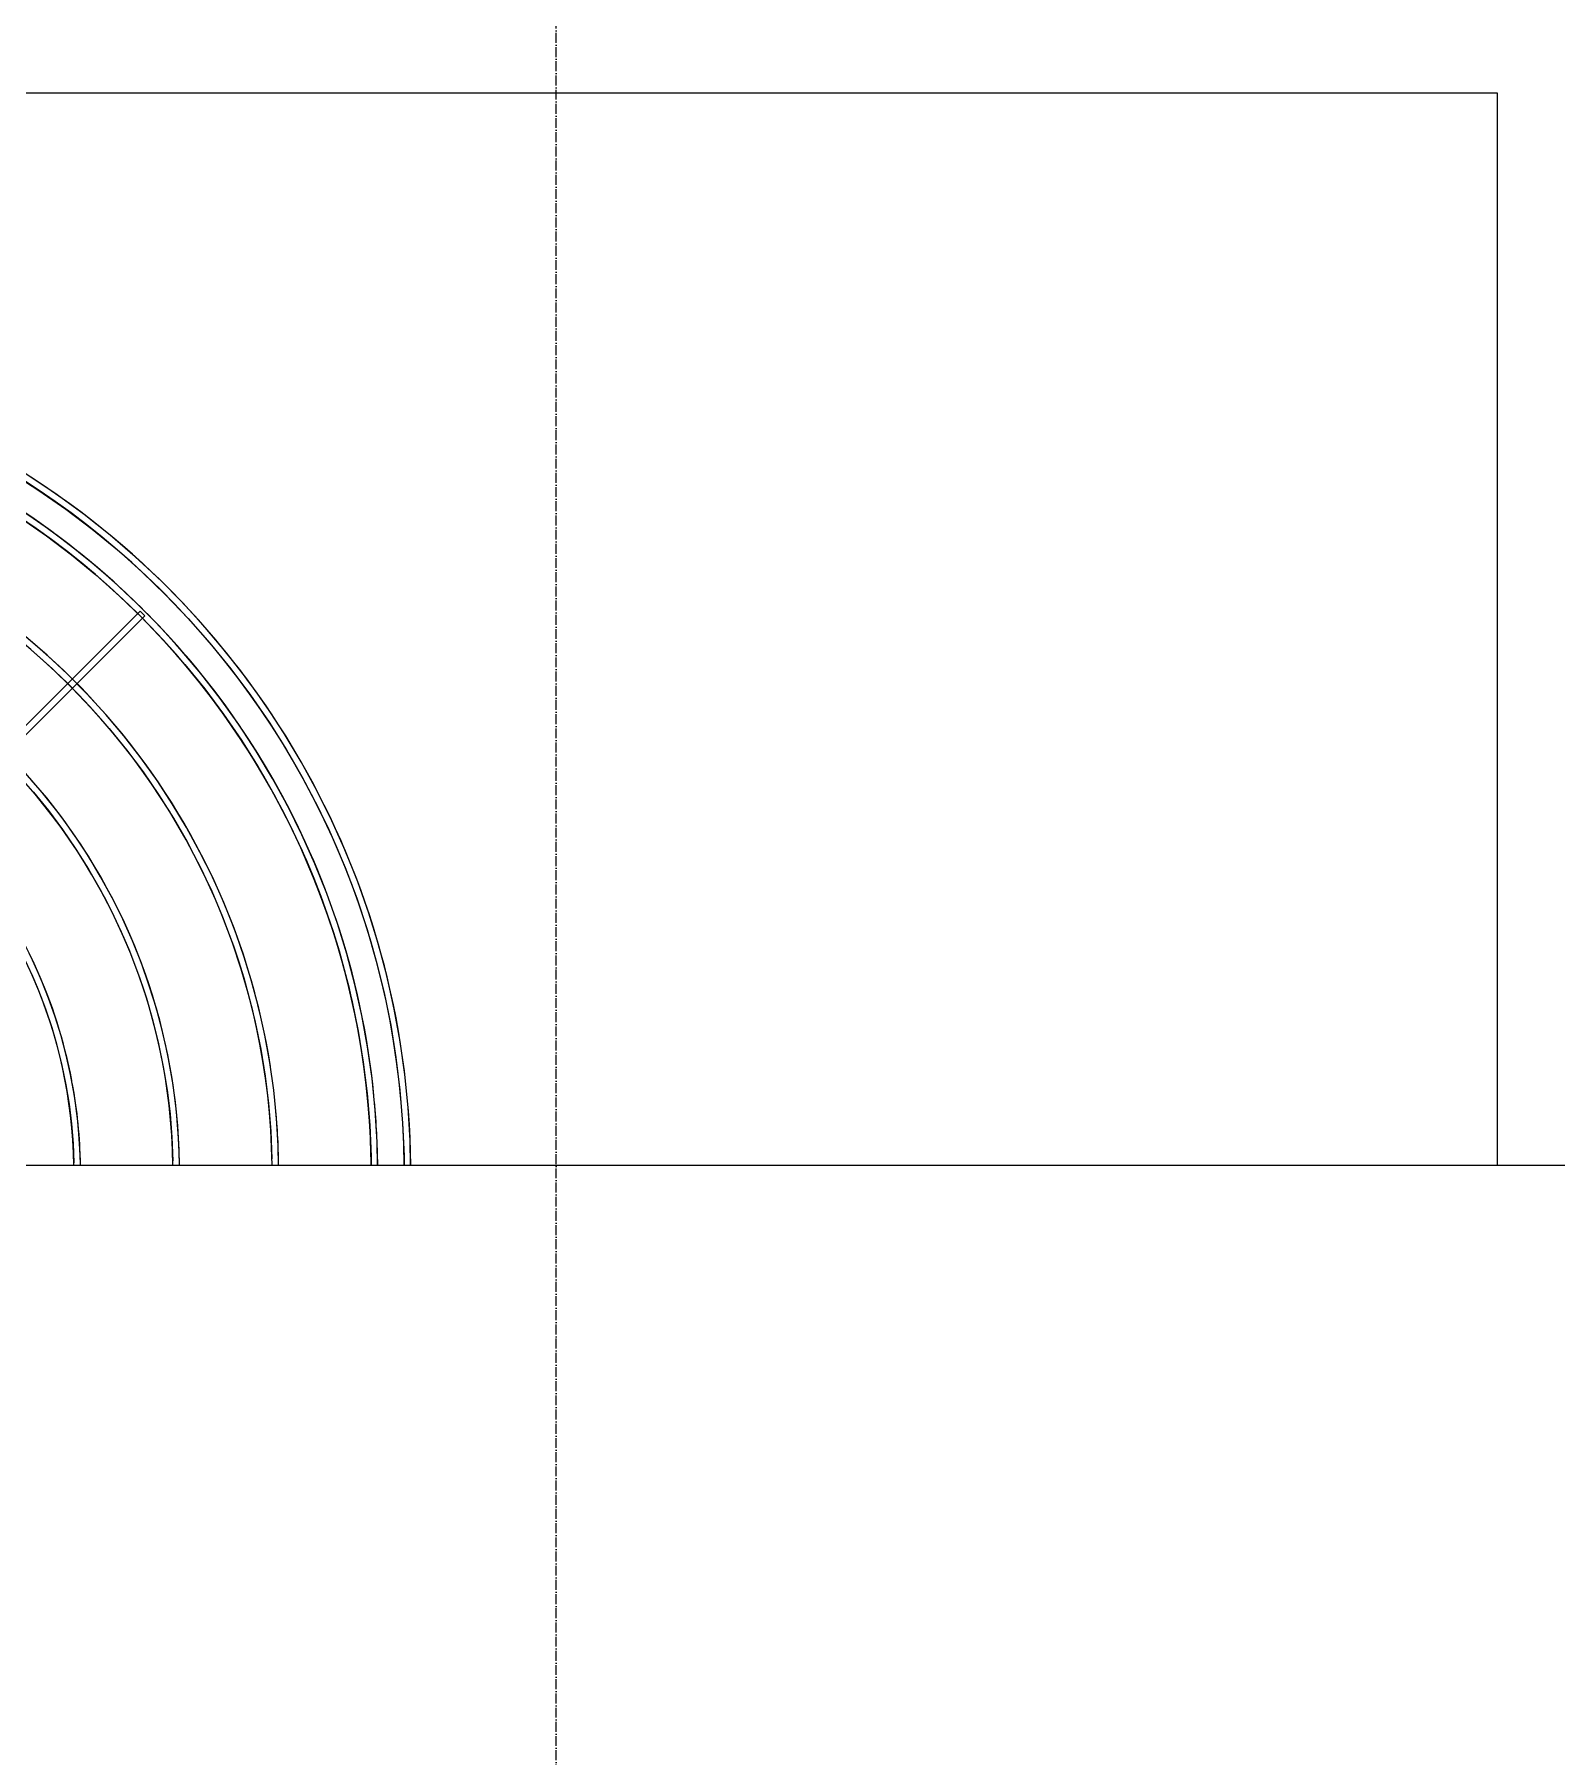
# Model space of a CAD drawing. Header units: millimetres. Extents: x -10599 to 108788, y -9455 to 93550.
# Drawn here: x 24543 to 25003, y 18721 to 19243 of the extents above; entities that cross this region are included whole.
import ezdxf

# ---------------------------------------------------------------- set-up
doc = ezdxf.new("R2010")
doc.units = ezdxf.units.MM
doc.linetypes.add('Grid Line', pattern=[4.2, 3, -0.6, 0, -0.6])
for name, color, linetype, lineweight in [('M-EQPM', 44, 'Continuous', 5), ('NET-THAY', 2, 'Continuous', 9), ('TRUC', 225, 'Continuous', 5)]:
    doc.layers.add(name, color=color, linetype=linetype, lineweight=lineweight)

# ---------------------------------------------------------------- blocks, each defined once
blk = doc.blocks.new('ALB-AC MAY LANH - Generic _Without Brackets_-1836009-MẶT ĐỨNG 1-14')
at = {"layer": 'M-EQPM'}
for p, q in [((9440.9, 19225), (10310.9, 19225)), ((10310.9, 19225), (10310.9, 18900)), ((9899.9, 19067.91), (9751.41, 18919.42)), ((9752.82, 18918.01), (9901.32, 19066.5)), ((9901.32, 19066.5), (9899.9, 19067.91))]:
    blk.add_line(p, q, dxfattribs=at)
at = {"layer": 'M-EQPM', "flags": 128}
for points in [[(9981.85, 18900), (9981.7, 18907.54), (9981.1, 18917.56), (9980.1, 18927.55), (9978.7, 18937.49), (9976.9, 18947.37), (9974.71, 18957.16), (9972.13, 18966.87), (9969.16, 18976.46), (9965.81, 18985.92), (9962.09, 18995.24), (9958, 19004.41), (9953.54, 19013.41), (9948.73, 19022.22), (9943.57, 19030.83), (9938.06, 19039.23), (9932.23, 19047.4), (9926.08, 19055.33), (9919.61, 19063.01), (9912.84, 19070.42), (9905.78, 19077.56), (9898.44, 19084.41), (9890.83, 19090.96), (9882.97, 19097.2), (9874.86, 19103.12), (9866.52, 19108.71)], [(9981.85, 18900), (9981.7, 18907.54), (9981.1, 18917.56), (9980.1, 18927.55), (9978.7, 18937.49), (9976.9, 18947.37), (9974.71, 18957.16), (9972.13, 18966.87), (9969.16, 18976.46), (9965.81, 18985.92), (9962.09, 18995.24), (9958, 19004.41), (9953.54, 19013.41), (9948.73, 19022.22), (9943.57, 19030.83), (9938.06, 19039.23), (9932.23, 19047.4), (9926.08, 19055.33), (9919.61, 19063.01), (9912.84, 19070.42), (9905.78, 19077.56), (9898.44, 19084.41), (9890.83, 19090.96), (9882.97, 19097.2), (9874.86, 19103.12), (9866.52, 19108.71)], [(9981.85, 18900), (9981.7, 18907.54), (9981.1, 18917.56), (9980.1, 18927.55), (9978.7, 18937.49), (9976.9, 18947.37), (9974.71, 18957.16), (9972.13, 18966.87), (9969.16, 18976.46), (9965.81, 18985.92), (9962.09, 18995.24), (9958, 19004.41), (9953.54, 19013.41), (9948.73, 19022.22), (9943.57, 19030.83), (9938.06, 19039.23), (9932.23, 19047.4), (9926.08, 19055.33), (9919.61, 19063.01), (9912.84, 19070.42), (9905.78, 19077.56), (9898.44, 19084.41), (9890.83, 19090.96), (9882.97, 19097.2), (9874.86, 19103.12), (9866.52, 19108.71)], [(9981.85, 18900), (9981.7, 18907.54), (9981.1, 18917.56), (9980.1, 18927.55), (9978.7, 18937.49), (9976.9, 18947.37), (9974.71, 18957.16), (9972.13, 18966.87), (9969.16, 18976.46), (9965.81, 18985.92), (9962.09, 18995.24), (9958, 19004.41), (9953.54, 19013.41), (9948.73, 19022.22), (9943.57, 19030.83), (9938.06, 19039.23), (9932.23, 19047.4), (9926.08, 19055.33), (9919.61, 19063.01), (9912.84, 19070.42), (9905.78, 19077.56), (9898.44, 19084.41), (9890.83, 19090.96), (9882.97, 19097.2), (9874.86, 19103.12), (9866.52, 19108.71)], [(9981.85, 18900), (9981.7, 18907.54), (9981.1, 18917.56), (9980.1, 18927.55), (9978.7, 18937.49), (9976.9, 18947.37), (9974.71, 18957.16), (9972.13, 18966.87), (9969.16, 18976.46), (9965.81, 18985.92), (9962.09, 18995.24), (9958, 19004.41), (9953.54, 19013.41), (9948.73, 19022.22), (9943.57, 19030.83), (9938.06, 19039.23), (9932.23, 19047.4), (9926.08, 19055.33), (9919.61, 19063.01), (9912.84, 19070.42), (9905.78, 19077.56), (9898.44, 19084.41), (9890.83, 19090.96), (9882.97, 19097.2), (9874.86, 19103.12), (9866.52, 19108.71)], [(9981.85, 18900), (9981.7, 18907.54), (9981.1, 18917.56), (9980.1, 18927.55), (9978.7, 18937.49), (9976.9, 18947.37), (9974.71, 18957.16), (9972.13, 18966.87), (9969.16, 18976.46), (9965.81, 18985.92), (9962.09, 18995.24), (9958, 19004.41), (9953.54, 19013.41), (9948.73, 19022.22), (9943.57, 19030.83), (9938.06, 19039.23), (9932.23, 19047.4), (9926.08, 19055.33), (9919.61, 19063.01), (9912.84, 19070.42), (9905.78, 19077.56), (9898.44, 19084.41), (9890.83, 19090.96), (9882.97, 19097.2), (9874.86, 19103.12), (9866.52, 19108.71)], [(9981.85, 18900), (9981.7, 18907.54), (9981.1, 18917.56), (9980.1, 18927.55), (9978.7, 18937.49), (9976.9, 18947.37), (9974.71, 18957.16), (9972.13, 18966.87), (9969.16, 18976.46), (9965.81, 18985.92), (9962.09, 18995.24), (9958, 19004.41), (9953.54, 19013.41), (9948.73, 19022.22), (9943.57, 19030.83), (9938.06, 19039.23), (9932.23, 19047.4), (9926.08, 19055.33), (9919.61, 19063.01), (9912.84, 19070.42), (9905.78, 19077.56), (9898.44, 19084.41), (9890.83, 19090.96), (9882.97, 19097.2), (9874.86, 19103.12), (9866.52, 19108.71)], [(9981.85, 18900), (9981.7, 18907.54), (9981.1, 18917.56), (9980.1, 18927.55), (9978.7, 18937.49), (9976.9, 18947.37), (9974.71, 18957.16), (9972.13, 18966.87), (9969.16, 18976.46), (9965.81, 18985.92), (9962.09, 18995.24), (9958, 19004.41), (9953.54, 19013.41), (9948.73, 19022.22), (9943.57, 19030.83), (9938.06, 19039.23), (9932.23, 19047.4), (9926.08, 19055.33), (9919.61, 19063.01), (9912.84, 19070.42), (9905.78, 19077.56), (9898.44, 19084.41), (9890.83, 19090.96), (9882.97, 19097.2), (9874.86, 19103.12), (9866.52, 19108.71)], [(9860.88, 19109.88), (9869.27, 19104.51), (9877.44, 19098.82), (9885.37, 19092.79), (9893.06, 19086.46), (9900.49, 19079.83), (9907.64, 19072.9), (9914.52, 19065.69), (9921.09, 19058.21), (9927.37, 19050.48), (9933.33, 19042.5), (9938.97, 19034.29), (9944.27, 19025.86), (9949.23, 19017.22), (9953.85, 19008.4), (9958.1, 18999.39), (9961.99, 18990.23), (9965.52, 18980.91), (9968.67, 18971.46), (9971.43, 18961.9), (9973.82, 18952.23), (9975.81, 18942.47), (9977.41, 18932.64), (9978.62, 18922.75), (9979.43, 18912.83), (9979.85, 18902.88), (9979.88, 18900)], [(9971.85, 18900), (9971.71, 18907.14), (9971.13, 18916.76), (9970.17, 18926.35), (9968.83, 18935.9), (9967.1, 18945.38), (9965, 18954.79), (9962.52, 18964.1), (9959.67, 18973.31), (9956.46, 18982.4), (9952.88, 18991.35), (9948.95, 19000.15), (9944.67, 19008.79), (9940.05, 19017.25), (9935.09, 19025.52), (9929.81, 19033.58), (9924.21, 19041.42), (9918.3, 19049.04), (9912.09, 19056.41), (9905.59, 19063.53), (9898.81, 19070.38), (9891.76, 19076.96), (9884.46, 19083.25), (9876.91, 19089.24), (9869.12, 19094.93), (9861.12, 19100.29)], [(9863.72, 19096.2), (9871.56, 19090.73), (9879.17, 19084.95), (9886.55, 19078.87), (9893.68, 19072.5), (9900.55, 19065.85), (9907.14, 19058.94), (9913.46, 19051.76), (9919.48, 19044.34), (9925.2, 19036.68), (9930.61, 19028.8), (9935.7, 19020.7), (9940.46, 19012.42), (9944.89, 19003.94), (9948.98, 18995.3), (9952.71, 18986.5), (9956.1, 18977.56), (9959.12, 18968.49), (9961.77, 18959.31), (9964.06, 18950.03), (9965.97, 18940.66), (9967.51, 18931.23), (9968.67, 18921.74), (9969.45, 18912.21), (9969.85, 18902.66), (9969.88, 18900)], [(9860.88, 19109.88), (9869.27, 19104.51), (9877.44, 19098.82), (9885.37, 19092.79), (9893.06, 19086.46), (9900.49, 19079.83), (9907.64, 19072.9), (9914.52, 19065.69), (9921.09, 19058.21), (9927.37, 19050.48), (9933.33, 19042.5), (9938.97, 19034.29), (9944.27, 19025.86), (9949.23, 19017.22), (9953.85, 19008.4), (9958.1, 18999.39), (9961.99, 18990.23), (9965.52, 18980.91), (9968.67, 18971.46), (9971.43, 18961.9), (9973.82, 18952.23), (9975.81, 18942.47), (9977.41, 18932.64), (9978.62, 18922.75), (9979.43, 18912.83), (9979.85, 18902.88), (9979.88, 18900)], [(9860.88, 19109.88), (9869.27, 19104.51), (9877.44, 19098.82), (9885.37, 19092.79), (9893.06, 19086.46), (9900.49, 19079.83), (9907.64, 19072.9), (9914.52, 19065.69), (9921.09, 19058.21), (9927.37, 19050.48), (9933.33, 19042.5), (9938.97, 19034.29), (9944.27, 19025.86), (9949.23, 19017.22), (9953.85, 19008.4), (9958.1, 18999.39), (9961.99, 18990.23), (9965.52, 18980.91), (9968.67, 18971.46), (9971.43, 18961.9), (9973.82, 18952.23), (9975.81, 18942.47), (9977.41, 18932.64), (9978.62, 18922.75), (9979.43, 18912.83), (9979.85, 18902.88), (9979.88, 18900)], [(9860.88, 19109.88), (9869.27, 19104.51), (9877.44, 19098.82), (9885.37, 19092.79), (9893.06, 19086.46), (9900.49, 19079.83), (9907.64, 19072.9), (9914.52, 19065.69), (9921.09, 19058.21), (9927.37, 19050.48), (9933.33, 19042.5), (9938.97, 19034.29), (9944.27, 19025.86), (9949.23, 19017.22), (9953.85, 19008.4), (9958.1, 18999.39), (9961.99, 18990.23), (9965.52, 18980.91), (9968.67, 18971.46), (9971.43, 18961.9), (9973.82, 18952.23), (9975.81, 18942.47), (9977.41, 18932.64), (9978.62, 18922.75), (9979.43, 18912.83), (9979.85, 18902.88), (9979.88, 18900)], [(9860.88, 19109.88), (9869.27, 19104.51), (9877.44, 19098.82), (9885.37, 19092.79), (9893.06, 19086.46), (9900.49, 19079.83), (9907.64, 19072.9), (9914.52, 19065.69), (9921.09, 19058.21), (9927.37, 19050.48), (9933.33, 19042.5), (9938.97, 19034.29), (9944.27, 19025.86), (9949.23, 19017.22), (9953.85, 19008.4), (9958.1, 18999.39), (9961.99, 18990.23), (9965.52, 18980.91), (9968.67, 18971.46), (9971.43, 18961.9), (9973.82, 18952.23), (9975.81, 18942.47), (9977.41, 18932.64), (9978.62, 18922.75), (9979.43, 18912.83), (9979.85, 18902.88), (9979.88, 18900)], [(9860.88, 19109.88), (9869.27, 19104.51), (9877.44, 19098.82), (9885.37, 19092.79), (9893.06, 19086.46), (9900.49, 19079.83), (9907.64, 19072.9), (9914.52, 19065.69), (9921.09, 19058.21), (9927.37, 19050.48), (9933.33, 19042.5), (9938.97, 19034.29), (9944.27, 19025.86), (9949.23, 19017.22), (9953.85, 19008.4), (9958.1, 18999.39), (9961.99, 18990.23), (9965.52, 18980.91), (9968.67, 18971.46), (9971.43, 18961.9), (9973.82, 18952.23), (9975.81, 18942.47), (9977.41, 18932.64), (9978.62, 18922.75), (9979.43, 18912.83), (9979.85, 18902.88), (9979.88, 18900)], [(9860.88, 19109.88), (9869.27, 19104.51), (9877.44, 19098.82), (9885.37, 19092.79), (9893.06, 19086.46), (9900.49, 19079.83), (9907.64, 19072.9), (9914.52, 19065.69), (9921.09, 19058.21), (9927.37, 19050.48), (9933.33, 19042.5), (9938.97, 19034.29), (9944.27, 19025.86), (9949.23, 19017.22), (9953.85, 19008.4), (9958.1, 18999.39), (9961.99, 18990.23), (9965.52, 18980.91), (9968.67, 18971.46), (9971.43, 18961.9), (9973.82, 18952.23), (9975.81, 18942.47), (9977.41, 18932.64), (9978.62, 18922.75), (9979.43, 18912.83), (9979.85, 18902.88), (9979.88, 18900)], [(9860.88, 19109.88), (9869.27, 19104.51), (9877.44, 19098.82), (9885.37, 19092.79), (9893.06, 19086.46), (9900.49, 19079.83), (9907.64, 19072.9), (9914.52, 19065.69), (9921.09, 19058.21), (9927.37, 19050.48), (9933.33, 19042.5), (9938.97, 19034.29), (9944.27, 19025.86), (9949.23, 19017.22), (9953.85, 19008.4), (9958.1, 18999.39), (9961.99, 18990.23), (9965.52, 18980.91), (9968.67, 18971.46), (9971.43, 18961.9), (9973.82, 18952.23), (9975.81, 18942.47), (9977.41, 18932.64), (9978.62, 18922.75), (9979.43, 18912.83), (9979.85, 18902.88), (9979.88, 18900)], [(9941.85, 18900), (9941.74, 18905.94), (9941.23, 18914.36), (9940.39, 18922.76), (9939.21, 18931.12), (9937.7, 18939.42), (9935.86, 18947.66), (9933.69, 18955.81), (9931.19, 18963.87), (9928.38, 18971.83), (9925.25, 18979.67), (9921.81, 18987.37), (9918.06, 18994.94), (9914.01, 19002.34), (9909.68, 19009.58), (9905.05, 19016.64), (9900.15, 19023.51), (9894.97, 19030.18), (9889.54, 19036.63), (9883.84, 19042.86), (9877.91, 19048.86), (9871.74, 19054.62), (9865.34, 19060.13)], [(9867.01, 19056.11), (9873.25, 19050.54), (9879.25, 19044.72), (9885.02, 19038.67), (9890.54, 19032.4), (9895.81, 19025.9), (9900.81, 19019.21), (9905.54, 19012.32), (9909.99, 19005.24), (9914.16, 18997.99), (9918.03, 18990.58), (9921.6, 18983.03), (9924.87, 18975.33), (9927.83, 18967.51), (9930.47, 18959.58), (9932.79, 18951.55), (9934.79, 18943.43), (9936.47, 18935.24), (9937.81, 18926.99), (9938.83, 18918.7), (9939.51, 18910.36), (9939.86, 18902.01)], [(9911.85, 18900), (9911.76, 18904.74), (9911.33, 18911.96), (9910.6, 18919.17), (9909.59, 18926.34), (9908.3, 18933.46), (9906.72, 18940.52), (9904.86, 18947.52), (9902.72, 18954.44), (9900.3, 18961.26), (9897.62, 18967.98), (9894.66, 18974.6), (9891.45, 18981.08), (9887.98, 18987.44), (9884.26, 18993.64), (9880.29, 18999.7), (9876.08, 19005.59), (9871.65, 19011.31), (9866.98, 19016.85)], [(9867.63, 19013.03), (9872.14, 19007.47), (9876.42, 19001.74), (9880.47, 18995.83), (9884.29, 18989.77), (9887.86, 18983.57), (9891.17, 18977.22), (9894.23, 18970.75), (9897.03, 18964.16), (9899.56, 18957.46), (9901.83, 18950.67), (9903.81, 18943.79), (9905.53, 18936.84), (9906.96, 18929.83), (9908.11, 18922.76), (9908.98, 18915.65), (9909.57, 18908.52), (9909.86, 18901.36)], [(9881.85, 18900), (9881.78, 18903.54), (9881.42, 18909.57), (9880.82, 18915.58), (9879.98, 18921.56), (9878.89, 18927.5), (9877.58, 18933.39), (9876.02, 18939.23), (9874.24, 18945), (9872.23, 18950.69), (9869.98, 18956.3), (9867.52, 18961.82)], [(9866.86, 18958.47), (9869.19, 18952.99), (9871.3, 18947.41), (9873.18, 18941.76), (9874.84, 18936.03), (9876.26, 18930.25), (9877.45, 18924.41), (9878.41, 18918.53), (9879.14, 18912.61), (9879.62, 18906.67), (9879.87, 18900.72)]]:
    blk.add_lwpolyline(points, dxfattribs=at)
at = {"layer": 'M-EQPM'}
for radius, start, end in [(249, 0.5801, 179.4199), (249, 0.5801, 179.4199), (249, 0.5801, 179.4199), (249, 0.5801, 179.4199), (249, 0.5801, 179.4199), (249, 0.5801, 179.4199), (249, 0.5801, 179.4199), (249, 0.5801, 179.4199), (241, 20.9119, 159.0881), (241, 45.2382, 134.7618), (239, 0.6044, 179.3956), (239, 45.2402, 89.7582), (251, 0.5755, 59.5569), (251, 0.5755, 59.5569), (251, 0.5755, 59.5569), (251, 0.5755, 59.5569), (251, 0.5755, 59.5569), (251, 0.5755, 59.5569), (251, 0.5755, 59.5569), (251, 0.5755, 59.5569), (209, 0.6921, 179.3079), (211, 8.8553, 73.5749), (179, 0.8094, 179.1906), (181, 0.8005, 80.9329), (239, 6.4286, 44.7598), (241, 20.9119, 44.7618), (149, 0.9745, 179.0255), (151, 10.7593, 38.2776), (241, 5.6355, 18.6957), (241, 5.6355, 18.6957), (151, 0.9616, 10.4973), (241, 0.5994, 5.1959), (241, 0.5994, 5.1959), (211, 0.6855, 5.7656), (239, 0.6044, 3.8357)]:
    blk.add_arc((9730.9, 18897.5), radius, start, end, dxfattribs=at)

msp = doc.modelspace()

# ---------------------------------------------------------------- linework, layer by layer
at = {"layer": 'NET-THAY'}
msp.add_line((25800.52, 18900), (23600.52, 18900), dxfattribs=at)
at = {"layer": 'TRUC', "linetype": 'Grid Line'}
msp.add_line((24700.52, -5171), (24700.52, 91838.4), dxfattribs=at)

# ---------------------------------------------------------------- block references
at = {"layer": 'M-EQPM'}
msp.add_blockref('ALB-AC MAY LANH - Generic _Without Brackets_-1836009-MẶT ĐỨNG 1-14', (14674.62, 0), dxfattribs=at)

doc.saveas('drawing.dxf')
